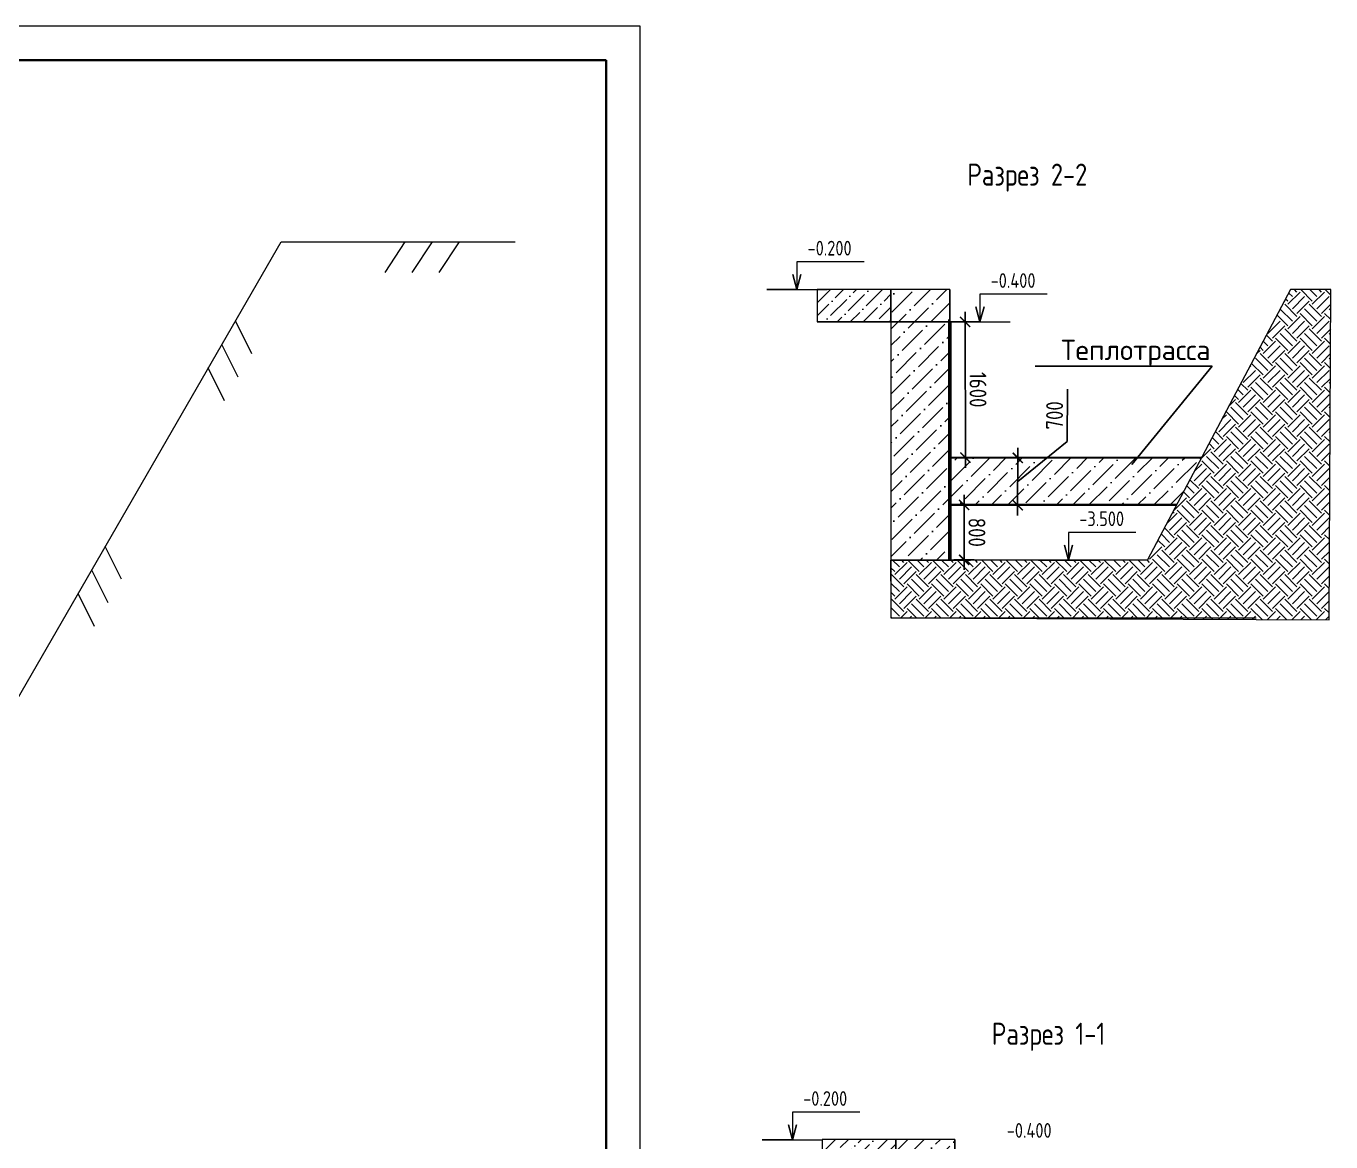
# Model space of a CAD drawing. Header units: millimetres. Extents: x 10124 to 8132345, y -95635 to 1386204.
# Drawn here: x 117848 to 137083, y -27352 to -10913 of the extents above; entities that cross this region are included whole.
import ezdxf
from ezdxf import colors
from ezdxf.entities.mleader import LeaderData, LeaderLine
from ezdxf.math import Vec2, Vec3

# ---------------------------------------------------------------- set-up
doc = ezdxf.new("R2010")
doc.units = ezdxf.units.MM
doc.layers.get('DEFPOINTS').update_dxf_attribs({"color": 1})
for name, color, linetype, lineweight in [('--дМой', 7, 'Continuous', 9), ('013', 7, 'Continuous', 13), ('Raz', 7, 'Continuous', 0)]:
    doc.layers.add(name, color=color, linetype=linetype, lineweight=lineweight)
for name, color, linetype in [('ИД Размерная', 7, 'Continuous'), ('Потолки Армстронг', 1, 'Continuous'), ('Потолки металлические', 5, 'Continuous')]:
    doc.layers.add(name, color=color, linetype=linetype)
doc.layers.add('К3 стояки д100', color=7, linetype='Continuous', lineweight=70, true_color=0x38f708)
doc.styles.add('GOST', font='isocpeur.TTF')
doc.styles.add('ГОСТ', font='isocpeur.TTF')
doc.styles.add('ГОСТ 2.304', font='CS_Gost2304.shx')
doc.dimstyles.new('СПДС$0', dxfattribs={"dimscale": 100, "dimtxt": 2.5, "dimasz": 1.5, "dimexe": 1.5, "dimexo": 0.625, "dimtad": 1, "dimdec": 0, "dimtxsty": 'ГОСТ 2.304', "dimblk": 'ARCHTICK', "dimcen": 2.5, "dimdle": 1.5, "dimclrd": 256, "dimclre": 256, "dimclrt": 256, "dimadec": 0, "dimazin": 0, "dimtfac": 1, "dimtdec": 0, "dimtmove": 1, "dimatfit": 3, "dimfxl": 1, "dimlwd": -1, "dimlwe": -1, "dimarcsym": 0})
pattern_1 = [(45, (-91544.9, 999347.74), (89.78432, 329.209174), [423.247344, -84.64947, 0, -84.64947])]
pattern_2 = [(45, (-91471.7, 987235.97), (89.78432, 329.209174), [423.247344, -84.64947, 0, -84.64947])]

# ---------------------------------------------------------------- blocks, each defined once
blk = doc.blocks.new('*U1065')
at = {"color": 44, "lineweight": 20, "ltscale": 10}
for p, q in [((594, 420), (0, 420)), ((594, 0), (594, 420))]:
    blk.add_line(p, q, dxfattribs=at)
at = {"color": 137, "lineweight": 35, "ltscale": 10}
for p, q in [((589, 415), (20, 415)), ((589, 5), (589, 415))]:
    blk.add_line(p, q, dxfattribs=at)
at = {"color": 44, "lineweight": 13, "style": 'GOST', "oblique": 10, "width": 0.8}
for tag in ['ФОРМАТВЕРТ', 'ФОРМАТГОРИЗ']:
    blk.add_attdef(tag, (542.98, 1.6), '', height=2, dxfattribs=at)
blk = doc.blocks.new('_ArchTick')
at = {"color": 0, "linetype": 'ByBlock', "const_width": 0.15}
blk.add_lwpolyline([(-0.5, -0.5), (0.5, 0.5)], dxfattribs=at)
blk = doc.blocks.new('*D1082')
at = {"layer": 'DEFPOINTS', "color": 0, "transparency": 16777216}
for p in [(131466, -17270), (131463, -17968), (132465, -17971)]:
    blk.add_point(p, dxfattribs=at)
at = {"layer": 'ИД Размерная', "transparency": 16777216}
for p, q in [((133195, -17032), (133198, -16264)), ((132466, -17623), (133195, -17032)), ((131529, -17271), (132617, -17275)), ((132468, -17124), (132464, -18121)), ((131526, -17968), (132615, -17972))]:
    blk.add_line(p, q, dxfattribs=at)
at = {"layer": 'ИД Размерная', "transparency": 16777216, "xscale": 150, "yscale": 150, "zscale": 150}
for p, rotation in [((132467, -17274), 89.78369940380705), ((132465, -17971), 269.7836994038071)]:
    blk.add_blockref('_ArchTick', p, dxfattribs=dict(at, rotation=rotation))
at = {"layer": 'ИД Размерная', "transparency": 16777216, "insert": (133009, -16648), "char_height": 250, "attachment_point": 5, "rotation": 89.7837, "style": 'ГОСТ 2.304'}
blk.add_mtext('700', dxfattribs=at)
blk = doc.blocks.new('_None')
blk = doc.blocks.new('*D1087')
at = {"layer": 'DEFPOINTS', "color": 0, "transparency": 16777216}
for p in [(131464, -15271), (131466, -17270), (131694, -17270)]:
    blk.add_point(p, dxfattribs=at)
at = {"layer": 'ИД Размерная', "transparency": 16777216}
for p, q in [((131691, -15121), (131694, -17420)), ((131526, -15271), (131841, -15271)), ((131529, -17270), (131844, -17270))]:
    blk.add_line(p, q, dxfattribs=at)
at = {"layer": 'ИД Размерная', "transparency": 16777216, "xscale": 150, "yscale": 150, "zscale": 150}
for p, rotation in [((131691, -15271), 90.07042893259334), ((131694, -17270), 270.0704289325933)]:
    blk.add_blockref('_ArchTick', p, dxfattribs=dict(at, rotation=rotation))
at = {"layer": 'ИД Размерная', "transparency": 16777216, "insert": (131880, -16270), "char_height": 250, "attachment_point": 5, "rotation": 270.0704, "style": 'ГОСТ 2.304'}
blk.add_mtext('1600', dxfattribs=at)
blk = doc.blocks.new('*D1088')
at = {"layer": 'DEFPOINTS', "color": 0, "transparency": 16777216}
for p in [(131463, -17968), (131676, -17968), (131463, -18775)]:
    blk.add_point(p, dxfattribs=at)
at = {"layer": 'ИД Размерная', "transparency": 16777216}
for p, q in [((131676, -18925), (131676, -17818)), ((131526, -17968), (131826, -17968)), ((131526, -18775), (131826, -18775))]:
    blk.add_line(p, q, dxfattribs=at)
at = {"layer": 'ИД Размерная', "transparency": 16777216, "xscale": 150, "yscale": 150, "zscale": 150}
for p, rotation in [((131676, -17968), 90.00274400941446), ((131676, -18775), 270.0027440094144)]:
    blk.add_blockref('_ArchTick', p, dxfattribs=dict(at, rotation=rotation))
at = {"layer": 'ИД Размерная', "transparency": 16777216, "insert": (131864, -18371), "char_height": 250, "attachment_point": 5, "rotation": 270.0027, "style": 'ГОСТ 2.304'}
blk.add_mtext('800', dxfattribs=at)

msp = doc.modelspace()

# ---------------------------------------------------------------- hatches: boundary and pattern name
at = {"layer": '--дМой'}
h = msp.add_hatch(dxfattribs=at)
h.set_pattern_fill('ANSI36', color=256, scale=1084.322506)
h.set_pattern_definition([(45, (-27692692.21, 5836901.86), (71.88110595, 263.56405516), [338.850783, -67.7701566, 0, -67.7701566])])
h.paths.add_polyline_path([(130596.033, -14794.096), (129511.711, -14794.096), (129511.711, -15271.198), (130596.033, -15271.198)])
h = msp.add_hatch(dxfattribs=at)
h.set_pattern_fill('EARTH', color=256, scale=40.3225, angle=45)
h.set_pattern_definition([(45, (-91544.9, 1002733.74), (0, 362.10638), [256.04787, -256.04787]), (45, (-91612.8, 1002801.64), (0, 362.10638), [256.04787, -256.04787]), (45, (-91680.7, 1002869.53), (0, 362.10638), [256.04787, -256.04787]), (135, (-91680.7, 1002914.8), (-362.10638, 0), [256.04787, -256.04787]), (135, (-91612.8, 1002982.7), (-362.10638, 0), [256.04787, -256.04787]), (135, (-91544.9, 1003050.59), (-362.10638, 0), [256.04787, -256.04787])])
h.paths.add_polyline_path([(137082.57, -14792.665), (136489.349, -14795.527), (134377.756, -18777.13), (131770.184, -18783.43), (130596.033, -18775.249), (130596.033, -19088.179), (130596.033, -19630.34), (137055.39, -19661.749)])
h = msp.add_hatch(dxfattribs=at)
h.set_pattern_fill('ANSI36', color=256, scale=53.3225)
h.set_pattern_definition(pattern_1)
h.paths.add_polyline_path([(131463.491, -14794.096), (130596.033, -14794.096), (130596.033, -15271.198), (130596.033, -18775.249), (131463.491, -18775.249), (131463.491, -17368.941)])
h.paths.add_polyline_path([(131266.998, -18754.06), (131266.998, -17986.203), (130891.998, -17986.203), (130891.998, -18754.06)], flags=24)
h.paths.add_polyline_path([(131016.782, -17181.87), (131016.782, -16414.012), (130641.782, -16414.012), (130641.782, -17181.87)], flags=24)
h = msp.add_hatch(dxfattribs=at)
h.set_pattern_fill('ANSI36', color=3, scale=53.3225)
h.set_pattern_definition(pattern_1)
h.paths.add_polyline_path([(135176.356, -17271.296), (131463.498, -17270.469), (131463.491, -17368.941), (131463.491, -17967.592), (134807.085, -17967.592)])
h = msp.add_hatch(dxfattribs=at)
h.set_pattern_fill('ANSI36', color=256, scale=1084.322506)
h.set_pattern_definition([(45, (-27692619.01, 5824380.88), (71.88110595, 263.56405516), [338.850783, -67.7701566, 0, -67.7701566])])
h.paths.add_polyline_path([(130669.237, -27315.074), (129584.914, -27315.074), (129584.914, -27792.176), (130669.237, -27792.176)])
h = msp.add_hatch(dxfattribs=at)
h.set_pattern_fill('ANSI36', color=256, scale=53.3225)
h.set_pattern_definition(pattern_2)
h.paths.add_polyline_path([(131536.695, -27314.223), (130669.237, -27314.223), (130669.237, -27382.966), (130669.237, -30887.018), (131536.695, -30887.018), (131536.695, -29480.709)])
h.paths.add_polyline_path([(131340.201, -30865.828), (131340.201, -30097.971), (130965.201, -30097.971), (130965.201, -30865.828)], flags=16)
h.paths.add_polyline_path([(131089.986, -29293.638), (131089.986, -28525.781), (130714.986, -28525.781), (130714.986, -29293.638)], flags=16)
at = {"layer": 'ИД Размерная'}
h = msp.add_hatch(dxfattribs=at)
h.set_pattern_fill('ANSI36', color=256, scale=53.3225)
h.set_pattern_definition(pattern_1)
h.paths.add_polyline_path([(131463.491, -17368.941), (131463.491, -14794.096), (130596.033, -14794.096), (130596.033, -18775.249), (131463.491, -18775.249)])
h = msp.add_hatch(dxfattribs=at)
h.set_pattern_fill('ANSI36', color=256, scale=53.3225)
h.set_pattern_definition(pattern_2)
h.paths.add_polyline_path([(131536.695, -29480.709), (131536.695, -27314.223), (130669.237, -27314.223), (130669.237, -31341.324), (131536.695, -31341.324)])

# ---------------------------------------------------------------- linework, layer by layer
at = {"layer": '--дМой'}
for p, q in [((131463.491, -14794.096), (131463.491, -18774.488)), ((131463.627, -14794.096), (131463.627, -16875.995)), ((131770.184, -18783.43), (134377.756, -18777.13)), ((130596.033, -19088.179), (130596.033, -19630.34)), ((130596.033, -19630.34), (135979.391, -19630.34)), ((131536.83, -27314.223), (131536.83, -28987.763))]:
    msp.add_line(p, q, dxfattribs=at)
for points in [[(130201.227, -14386.973), (129211.027, -14386.973), (129211.027, -14794.096), (129270.312, -14572.843), (129211.027, -14794.096), (129151.742, -14572.843), (129211.027, -14794.096), (128764.961, -14794.096), (129657.093, -14794.096)], [(130596.033, -14794.096), (129511.711, -14794.096), (129511.711, -15271.198), (130596.033, -15271.198), (130596.033, -14794.096)], [(130596.033, -19088.179), (130596.033, -19630.34), (137055.39, -19661.749), (137082.57, -14792.665), (136489.349, -14795.527), (134377.756, -18777.13), (131770.184, -18783.43), (130596.033, -18775.249), (130596.033, -19088.179)], [(130596.033, -18775.249), (131463.491, -18775.249), (131463.491, -14794.096), (130596.033, -14794.096), (130596.033, -18775.249)], [(132899.757, -14864.075), (131909.557, -14864.075), (131909.557, -15271.198), (131968.842, -15049.945), (131909.557, -15271.198), (131850.273, -15049.945), (131909.557, -15271.198), (131463.491, -15271.198), (132355.623, -15271.198)], [(134206.67, -18373.788), (133216.47, -18373.788), (133216.47, -18780.911), (133275.755, -18559.658), (133216.47, -18780.911), (133157.185, -18559.658), (133216.47, -18780.911), (132770.404, -18780.911), (133662.536, -18780.911)], [(130136.241, -26915.465), (129146.042, -26915.465), (129146.042, -27322.587), (129205.326, -27101.334), (129146.042, -27322.587), (129086.757, -27101.334), (129146.042, -27322.587), (128699.976, -27322.587), (129592.107, -27322.587)], [(130669.237, -27315.074), (129584.914, -27315.074), (129584.914, -27792.176), (130669.237, -27792.176), (130669.237, -27315.074)], [(130669.237, -31340.064), (131536.695, -31340.064), (131536.695, -27314.223), (130669.237, -27314.223), (130669.237, -31340.064)]]:
    msp.add_lwpolyline(points, dxfattribs=at)
msp.add_lwpolyline([(131680.356, -18781.486), (131770.184, -18783.43), (130596.033, -18781.486), (130596.033, -19088.179), (130596.033, -18781.486)], close=True, dxfattribs=at)
at = {"layer": '013', "ltscale": 100}
for p, q in [((114217.009, -26890.645), (121607.092, -14090.645)), ((121607.092, -14090.645), (125057.113, -14090.645)), ((123139.185, -14540.645), (123436.615, -14090.645)), ((123539.185, -14540.645), (123836.615, -14090.645)), ((123939.185, -14540.645), (124236.615, -14090.645)), ((121174.707, -15739.558), (120933.71, -15256.976)), ((120974.707, -16085.968), (120733.71, -15603.387)), ((120774.707, -16432.378), (120533.71, -15949.797)), ((119255.649, -19063.463), (119014.653, -18580.882)), ((119055.649, -19409.873), (118814.653, -18927.292)), ((118855.649, -19756.284), (118614.653, -19273.702))]:
    msp.add_line(p, q, dxfattribs=at)
at = {"layer": 'ИД Размерная'}
msp.add_line((129511.711, -15271.198), (131463.627, -15271.198), dxfattribs=at)
at = {"layer": 'К3 стояки д100', "lineweight": 35}
for p, q in [((131466.085, -17270.469), (135176.356, -17271.296)), ((131463.453, -17967.592), (134807.085, -17967.592))]:
    msp.add_line(p, q, dxfattribs=at)
at = {"layer": 'Потолки Армстронг', "color": 1, "lineweight": 53}
msp.add_line((131463.491, -18775.249), (131463.491, -17368.941), dxfattribs=at)
at = {"layer": 'Потолки металлические', "color": 5, "lineweight": 53}
msp.add_line((131463.491, -17368.941), (131463.627, -15271.198), dxfattribs=at)

# ---------------------------------------------------------------- block references
at = {"xscale": 100, "yscale": 100, "zscale": 100}
msp.add_blockref('*U1065', (67501.268, -52912.707), dxfattribs=at)

# ---------------------------------------------------------------- texts
at = {"layer": 'Raz', "attachment_point": 1, "style": 'ГОСТ 2.304'}
for s, insert, char_height, width in [('Разрез 2-2', (131721.152, -12938.365), 325.2968, 6241.19747), ('-0.200', (129368.181, -14075.694), 216.8645, 816.56777), ('-0.400', (132066.711, -14552.796), 216.8645, 816.56777), ('-3.500', (133373.624, -18062.509), 216.8645, 816.56777), ('Разрез 1-1', (132082.011, -25596.112), 325.2968, 6241.19747), ('-0.200', (129303.195, -26604.186), 216.8645, 816.56777), ('-0.400', (132304.485, -27074.148), 216.8645, 816.56777)]:
    msp.add_mtext(s, dxfattribs=dict(at, insert=insert, char_height=char_height, width=width))

# ---------------------------------------------------------------- dimensions: what is measured, and where the dimension line sits
at = {"layer": 'ИД Размерная'}
for p1, p2, distance, text, picture, middle in [((131463.627, -15271.198), (131466.085, -17270.469), 227.469, '1600', '*D1087', (131879.824, -16270.324)), ((131463.491, -18775.249), (131463.453, -17967.592), -212.935, '800', '*D1088', (131863.907, -18371.402))]:
    dim = msp.add_aligned_dim(p1=p1, p2=p2, distance=distance, text=text, dimstyle='СПДС$0', dxfattribs=at)
    dim.commit()
    dim.dimension.update_dxf_attribs({"geometry": picture, "text_midpoint": middle})
dim = msp.add_linear_dim(base=(132464.664, -17971.372), p1=(131466.085, -17270.469), p2=(131463.453, -17967.592), angle=269.7836994, text='700', dimstyle='СПДС$0', dxfattribs=at)
dim.commit()
dim.dimension.update_dxf_attribs({"geometry": '*D1082', "text_midpoint": (133195.143, -16969.708), "dimtype": 161})

# ---------------------------------------------------------------- leaders
ml = msp.add_multileader_mtext('Standard', dxfattribs=at)
ml.set_content('Теплотрасса', color=256, style='ГОСТ')
ml.set_leader_properties(color=256, lineweight=-1)
ml.set_arrow_properties(name='NONE')
ml.build(insert=Vec2(0, 0))
ml.multileader.update_dxf_attribs({"text_left_attachment_type": 6, "text_right_attachment_type": 6, "dogleg_length": 3, "arrow_head_size": 5, "scale": 5})
ctx = ml.context
ctx.base_point, ctx.scale, ctx.char_height, ctx.arrow_head_size, ctx.landing_gap_size, ctx.plane_origin = Vec3(132958.206, -15923.45), 5, 300, 5, 10, Vec3(134289.639, -17260.056)
ctx.left_attachment, ctx.right_attachment, ctx.text_align_type = 6, 6, 2
notes = []
notes.append((ctx, [(0, (1, 1, 0), (135333.206, -15923.45), (-1, 0), 15, [(0, [(134146.283, -17373.478)], 0, [])])]))
ctx.mtext.insert, ctx.mtext.alignment, ctx.mtext.flow_direction = Vec3(135308.206, -15533.45), 3, 5
for ctx, leaders in notes:
    for number, flags, end, landing, length, lines in leaders:
        leader = LeaderData()
        leader.index, (leader.has_last_leader_line, leader.has_dogleg_vector, leader.attachment_direction) = number, flags
        leader.last_leader_point, leader.dogleg_vector, leader.dogleg_length = Vec3(end), Vec3(landing), length
        for number, points, colour, breaks in lines:
            line = LeaderLine()
            line.index, line.vertices, line.color, line.breaks = number, Vec3.list(points), colors.encode_raw_color(colour), breaks
            leader.lines.append(line)
        ctx.leaders.append(leader)

doc.saveas('drawing.dxf')
